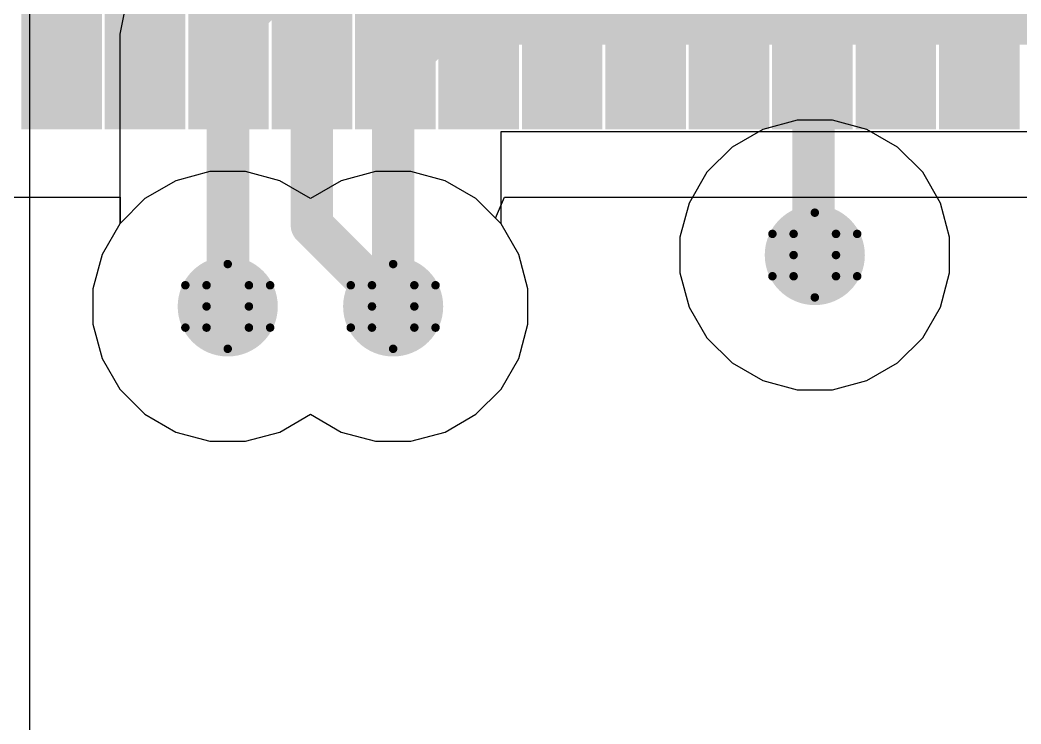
# Model space of a CAD drawing. Header units: inches. Extents: x -3 to 5437, y -3 to 5435.
# Drawn here: x 98.22 to 104.22, y 74.71 to 78.93 of the extents above; entities that cross this region are included whole.
import ezdxf

# ---------------------------------------------------------------- set-up
doc = ezdxf.new("R2010")
doc.units = ezdxf.units.IN
for name, color, linetype in [('Bottom Layer', 5, 'Continuous'), ('Drill Drawing', 1, 'Continuous'), ('GND', 16, 'Continuous'), ('PWR', 76, 'Continuous'), ('Top Layer', 1, 'Continuous'), ('Top Paste', 8, 'Continuous'), ('Top Solder', 216, 'Continuous'), ('Via Holes', 16, 'Continuous')]:
    doc.layers.add(name, color=color, linetype=linetype)

# ---------------------------------------------------------------- blocks, each defined once
blk = doc.blocks.new('LQFP_144_20_20__162')
at = {"layer": 'Top Layer'}
for points in [[(-6.389999919999999, 9.89999925), (-6.389999919999999, 11.45999867), (-6.110000479999999, 11.45999867), (-6.110000479999999, 9.89999925)], [(-5.890000919999999, 9.89999925), (-5.890000919999999, 11.45999867), (-5.61000148, 11.45999867), (-5.61000148, 9.89999925)], [(-5.38999938, 9.89999925), (-5.38999938, 11.45999867), (-5.10999994, 11.45999867), (-5.10999994, 9.89999925)], [(-4.890000379999999, 9.89999925), (-4.890000379999999, 11.45999867), (-4.61000094, 11.45999867), (-4.61000094, 9.89999925)], [(-4.38999884, 9.89999925), (-4.38999884, 11.45999867), (-4.1099994, 11.45999867), (-4.1099994, 9.89999925)], [(-3.88999984, 9.89999925), (-3.88999984, 11.45999867), (-3.6100004, 11.45999867), (-3.6100004, 9.89999925)], [(-3.390000839999999, 9.89999925), (-3.390000839999999, 11.45999867), (-3.1100014, 11.45999867), (-3.1100014, 9.89999925)], [(-2.8899993, 9.89999925), (-2.8899993, 11.45999867), (-2.60999986, 11.45999867), (-2.60999986, 9.89999925)], [(-2.3900003, 9.89999925), (-2.3900003, 11.45999867), (-2.11000086, 11.45999867), (-2.11000086, 9.89999925)], [(-1.88999876, 9.89999925), (-1.88999876, 11.45999867), (-1.60999932, 11.45999867), (-1.60999932, 9.89999925)], [(-1.38999976, 9.89999925), (-1.38999976, 11.45999867), (-1.11000032, 11.45999867), (-1.11000032, 9.89999925)], [(-0.89000076, 9.89999925), (-0.89000076, 11.45999867), (-0.6100013199999998, 11.45999867), (-0.6100013200000001, 9.89999925)]]:
    blk.add_hatch(color=1, dxfattribs=at).paths.add_polyline_path(points)
at = {"layer": 'Top Paste'}
for points in [[(-6.389999919999999, 9.89999925), (-6.389999919999999, 11.45999867), (-6.110000479999999, 11.45999867), (-6.110000479999999, 9.89999925)], [(-5.890000919999999, 9.89999925), (-5.890000919999999, 11.45999867), (-5.61000148, 11.45999867), (-5.61000148, 9.89999925)], [(-5.38999938, 9.89999925), (-5.38999938, 11.45999867), (-5.10999994, 11.45999867), (-5.10999994, 9.89999925)], [(-4.890000379999999, 9.89999925), (-4.890000379999999, 11.45999867), (-4.61000094, 11.45999867), (-4.61000094, 9.89999925)], [(-4.38999884, 9.89999925), (-4.38999884, 11.45999867), (-4.1099994, 11.45999867), (-4.1099994, 9.89999925)], [(-3.88999984, 9.89999925), (-3.88999984, 11.45999867), (-3.6100004, 11.45999867), (-3.6100004, 9.89999925)], [(-3.390000839999999, 9.89999925), (-3.390000839999999, 11.45999867), (-3.1100014, 11.45999867), (-3.1100014, 9.89999925)], [(-2.8899993, 9.89999925), (-2.8899993, 11.45999867), (-2.60999986, 11.45999867), (-2.60999986, 9.89999925)], [(-2.3900003, 9.89999925), (-2.3900003, 11.45999867), (-2.11000086, 11.45999867), (-2.11000086, 9.89999925)], [(-1.88999876, 9.89999925), (-1.88999876, 11.45999867), (-1.60999932, 11.45999867), (-1.60999932, 9.89999925)], [(-1.38999976, 9.89999925), (-1.38999976, 11.45999867), (-1.11000032, 11.45999867), (-1.11000032, 9.89999925)], [(-0.89000076, 9.89999925), (-0.89000076, 11.45999867), (-0.6100013199999998, 11.45999867), (-0.6100013200000001, 9.89999925)]]:
    blk.add_hatch(color=8, dxfattribs=at).paths.add_polyline_path(points)
at = {"layer": 'Top Solder'}
for points in [[(-6.49159992, 9.79839925), (-6.49159992, 11.56159867), (-6.00840048, 11.56159867), (-6.00840048, 9.79839925)], [(-5.99160092, 9.79839925), (-5.99160092, 11.56159867), (-5.50840148, 11.56159867), (-5.50840148, 9.79839925)], [(-5.491599379999999, 9.79839925), (-5.491599379999999, 11.56159867), (-5.008399939999999, 11.56159867), (-5.008399939999999, 9.79839925)], [(-4.99160038, 9.79839925), (-4.99160038, 11.56159867), (-4.50840094, 11.56159867), (-4.50840094, 9.79839925)], [(-4.49159884, 9.79839925), (-4.49159884, 11.56159867), (-4.0083994, 11.56159867), (-4.0083994, 9.79839925)], [(-3.99159984, 9.79839925), (-3.99159984, 11.56159867), (-3.5084004, 11.56159867), (-3.5084004, 9.79839925)], [(-3.49160084, 9.79839925), (-3.49160084, 11.56159867), (-3.0084014, 11.56159867), (-3.0084014, 9.79839925)], [(-2.9915993, 9.79839925), (-2.9915993, 11.56159867), (-2.508399859999999, 11.56159867), (-2.508399859999999, 9.79839925)], [(-2.4916003, 9.79839925), (-2.4916003, 11.56159867), (-2.00840086, 11.56159867), (-2.00840086, 9.79839925)], [(-1.99159876, 9.79839925), (-1.99159876, 11.56159867), (-1.50839932, 11.56159867), (-1.50839932, 9.79839925)], [(-1.49159976, 9.79839925), (-1.49159976, 11.56159867), (-1.00840032, 11.56159867), (-1.00840032, 9.79839925)], [(-0.99160076, 9.79839925), (-0.99160076, 11.56159867), (-0.5084013199999999, 11.56159867), (-0.5084013199999999, 9.79839925)]]:
    blk.add_hatch(color=216, dxfattribs=at).paths.add_polyline_path(points)

msp = doc.modelspace()

# ---------------------------------------------------------------- hatches: boundary and pattern name
at = {"layer": 'Bottom Layer'}
h = msp.add_hatch(color=5, dxfattribs=at)
edge = h.paths.add_edge_path()
edge.add_arc((102.98508486, 77.52400548), 0.2999994, 0, 360)
h = msp.add_hatch(color=5, dxfattribs=at)
edge = h.paths.add_edge_path()
edge.add_arc((99.4664, 77.216), 0.2999994, 0, 360)
h = msp.add_hatch(color=5, dxfattribs=at)
edge = h.paths.add_edge_path()
edge.add_arc((100.4578382, 77.216), 0.2999994, 0, 360)
at = {"layer": 'GND'}
h = msp.add_hatch(color=16, dxfattribs=at)
edge = h.paths.add_edge_path()
edge.add_arc((102.98508486, 77.52400548), 0.2999994, 0, 360)
h = msp.add_hatch(color=16, dxfattribs=at)
edge = h.paths.add_edge_path()
edge.add_arc((99.4664, 77.216), 0.2999994, 0, 360)
h = msp.add_hatch(color=16, dxfattribs=at)
edge = h.paths.add_edge_path()
edge.add_arc((100.4578382, 77.216), 0.2999994, 0, 360)
at = {"layer": 'PWR'}
h = msp.add_hatch(color=76, dxfattribs=at)
edge = h.paths.add_edge_path()
edge.add_arc((102.98508486, 77.52400548), 0.2999994, 0, 360)
h = msp.add_hatch(color=76, dxfattribs=at)
edge = h.paths.add_edge_path()
edge.add_arc((99.4664, 77.216), 0.2999994, 0, 360)
h = msp.add_hatch(color=76, dxfattribs=at)
edge = h.paths.add_edge_path()
edge.add_arc((100.4578382, 77.216), 0.2999994, 0, 360)
at = {"layer": 'Top Layer'}
h = msp.add_hatch(color=1, dxfattribs=at)
edge = h.paths.add_edge_path()
edge.add_arc((102.98508486, 77.52400548), 0.2999994, 0, 360)
h = msp.add_hatch(color=1, dxfattribs=at)
edge = h.paths.add_edge_path()
edge.add_arc((99.4664, 77.216), 0.2999994, 0, 360)
h = msp.add_hatch(color=1, dxfattribs=at)
edge = h.paths.add_edge_path()
edge.add_arc((100.4578382, 77.216), 0.2999994, 0, 360)
at = {"layer": 'Via Holes'}
h = msp.add_hatch(color=7, dxfattribs=at)
edge = h.paths.add_edge_path()
edge.add_arc((102.98508486, 77.52400548), 0.1499997, 0, 360)
h = msp.add_hatch(color=7, dxfattribs=at)
edge = h.paths.add_edge_path()
edge.add_arc((99.4664, 77.216), 0.1499997, 0, 360)
h = msp.add_hatch(color=7, dxfattribs=at)
edge = h.paths.add_edge_path()
edge.add_arc((100.4578382, 77.216), 0.1499997, 0, 360)

# ---------------------------------------------------------------- linework, layer by layer
at = {"layer": 'Bottom Layer'}
for p, q in [((98.2811725, 74.58681806), (98.2811725, 82.20154248)), ((98.8682427, 79.09609022), (98.81895908, 78.84832592)), ((98.81895908, 78.84832592), (98.81895908, 77.71059641999999)), ((101.10527912, 77.71059641999999), (101.10527912, 78.26576168)), ((101.10527912, 78.26576168), (108.0905001, 78.26576168)), ((98.81895908, 77.71059641999999), (98.71346525999999, 77.52787644)), ((101.21077294, 77.52787644), (101.10527912, 77.71059641999999)), ((98.71346525999999, 77.52787644), (98.6584006, 77.3223752)), ((101.2658376, 77.3223752), (101.21077294, 77.52787644)), ((98.6584006, 77.3223752), (98.6584006, 77.10962479999999)), ((101.2658376, 77.10962479999999), (101.2658376, 77.3223752)), ((98.6584006, 77.10962479999999), (98.71346525999999, 76.90412355999999)), ((101.21077294, 76.90412355999999), (101.2658376, 77.10962479999999)), ((98.71346525999999, 76.90412355999999), (98.81984046, 76.71987704)), ((101.10439774, 76.71987704), (101.21077294, 76.90412355999999)), ((98.81984046, 76.71987704), (98.97027703999998, 76.56944046)), ((100.95396116, 76.56944046), (101.10439774, 76.71987704)), ((98.97027703999998, 76.56944046), (99.15452355999999, 76.46306526)), ((99.77827644, 76.46306526), (99.9621191, 76.56920678)), ((99.9621191, 76.56920678), (100.14596176, 76.46306526)), ((100.76971464, 76.46306526), (100.95396116, 76.56944046)), ((99.15452355999999, 76.46306526), (99.36002479999999, 76.4080006)), ((99.5727752, 76.4080006), (99.77827644, 76.46306526)), ((100.14596176, 76.46306526), (100.351463, 76.4080006)), ((100.5642134, 76.4080006), (100.76971464, 76.46306526)), ((99.36002479999999, 76.4080006), (99.5727752, 76.4080006)), ((100.351463, 76.4080006), (100.5642134, 76.4080006))]:
    msp.add_line(p, q, dxfattribs=at)
for points in [[(99.4664, 78.84832592, 0.254, 0.254, 0), (99.96307667999999, 79.3450026, 0.254, 0.254, 0)], [(100.4578382, 78.60922556, 0.254, 0.254, 0), (100.76181524, 78.9132026, 0.254, 0.254, 0)], [(100.76181524, 78.9132026, 0.254, 0.254, 0), (128.30373882, 78.9132026, 0.254, 0.254, 0)], [(99.4664, 77.216, 0.254, 0.254, 0), (99.4664, 78.84832592, 0.254, 0.254, 0)], [(100.4578382, 77.216, 0.254, 0.254, 0), (100.4578382, 78.60922556, 0.254, 0.254, 0)]]:
    msp.add_lwpolyline(points, format="xyseb", dxfattribs=at)
for points in [[(100.69831524, 78.9132026, 0.127, 0.127, 1), (100.82531524, 78.9132026, 0.127, 0.127, 1)], [(100.69831524, 78.9132026, 0.127, 0.127, 1), (100.82531524, 78.9132026, 0.127, 0.127, 1)], [(99.40289999999999, 78.84832592, 0.127, 0.127, 1), (99.5299, 78.84832592, 0.127, 0.127, 1)], [(99.40289999999999, 78.84832592, 0.127, 0.127, 1), (99.5299, 78.84832592, 0.127, 0.127, 1)], [(100.3943382, 78.60922556, 0.127, 0.127, 1), (100.5213382, 78.60922556, 0.127, 0.127, 1)], [(100.3943382, 78.60922556, 0.127, 0.127, 1), (100.5213382, 78.60922556, 0.127, 0.127, 1)], [(99.40289999999999, 77.216, 0.127, 0.127, 1), (99.5299, 77.216, 0.127, 0.127, 1)], [(100.3943382, 77.216, 0.127, 0.127, 1), (100.5213382, 77.216, 0.127, 0.127, 1)]]:
    msp.add_lwpolyline(points, format="xyseb", close=True, dxfattribs=at)
at = {"layer": 'Drill Drawing'}
for points in [[(102.85808486, 77.65100548, 0.0508, 0.0508, 0), (102.98508486, 77.77800547999999, 0.0508, 0.0508, 0)], [(102.98508486, 77.77800547999999, 0.0508, 0.0508, 0), (103.11208486, 77.65100548, 0.0508, 0.0508, 0)], [(102.73108486, 77.65100548, 0.0508, 0.0508, 0), (102.85808486, 77.52400548, 0.0508, 0.0508, 0)], [(102.73108486, 77.65100548, 0.0508, 0.0508, 0), (102.85808486, 77.65100548, 0.0508, 0.0508, 0)], [(103.11208486, 77.65100548, 0.0508, 0.0508, 0), (103.23908486, 77.65100548, 0.0508, 0.0508, 0)], [(103.11208486, 77.52400548, 0.0508, 0.0508, 0), (103.23908486, 77.65100548, 0.0508, 0.0508, 0)], [(102.73108486, 77.39700548, 0.0508, 0.0508, 0), (102.85808486, 77.52400548, 0.0508, 0.0508, 0)], [(103.11208486, 77.52400548, 0.0508, 0.0508, 0), (103.23908486, 77.39700548, 0.0508, 0.0508, 0)], [(99.3394, 77.34299999999999, 0.0508, 0.0508, 0), (99.4664, 77.46999999999998, 0.0508, 0.0508, 0)], [(99.4664, 77.46999999999998, 0.0508, 0.0508, 0), (99.59339999999999, 77.34299999999999, 0.0508, 0.0508, 0)], [(100.3308382, 77.34299999999999, 0.0508, 0.0508, 0), (100.4578382, 77.46999999999998, 0.0508, 0.0508, 0)], [(100.4578382, 77.46999999999998, 0.0508, 0.0508, 0), (100.5848382, 77.34299999999999, 0.0508, 0.0508, 0)], [(102.73108486, 77.39700548, 0.0508, 0.0508, 0), (102.85808486, 77.39700548, 0.0508, 0.0508, 0)], [(102.85808486, 77.39700548, 0.0508, 0.0508, 0), (102.98508486, 77.27000548, 0.0508, 0.0508, 0)], [(102.98508486, 77.27000548, 0.0508, 0.0508, 0), (103.11208486, 77.39700548, 0.0508, 0.0508, 0)], [(103.11208486, 77.39700548, 0.0508, 0.0508, 0), (103.23908486, 77.39700548, 0.0508, 0.0508, 0)], [(99.2124, 77.34299999999999, 0.0508, 0.0508, 0), (99.3394, 77.216, 0.0508, 0.0508, 0)], [(99.2124, 77.34299999999999, 0.0508, 0.0508, 0), (99.3394, 77.34299999999999, 0.0508, 0.0508, 0)], [(99.59339999999999, 77.34299999999999, 0.0508, 0.0508, 0), (99.7204, 77.34299999999999, 0.0508, 0.0508, 0)], [(99.59339999999999, 77.216, 0.0508, 0.0508, 0), (99.7204, 77.34299999999999, 0.0508, 0.0508, 0)], [(100.2038382, 77.34299999999999, 0.0508, 0.0508, 0), (100.3308382, 77.216, 0.0508, 0.0508, 0)], [(100.2038382, 77.34299999999999, 0.0508, 0.0508, 0), (100.3308382, 77.34299999999999, 0.0508, 0.0508, 0)], [(100.5848382, 77.34299999999999, 0.0508, 0.0508, 0), (100.7118382, 77.34299999999999, 0.0508, 0.0508, 0)], [(100.5848382, 77.216, 0.0508, 0.0508, 0), (100.7118382, 77.34299999999999, 0.0508, 0.0508, 0)], [(99.2124, 77.089, 0.0508, 0.0508, 0), (99.3394, 77.216, 0.0508, 0.0508, 0)], [(99.59339999999999, 77.216, 0.0508, 0.0508, 0), (99.7204, 77.089, 0.0508, 0.0508, 0)], [(100.2038382, 77.089, 0.0508, 0.0508, 0), (100.3308382, 77.216, 0.0508, 0.0508, 0)], [(100.5848382, 77.216, 0.0508, 0.0508, 0), (100.7118382, 77.089, 0.0508, 0.0508, 0)], [(99.2124, 77.089, 0.0508, 0.0508, 0), (99.3394, 77.089, 0.0508, 0.0508, 0)], [(99.3394, 77.089, 0.0508, 0.0508, 0), (99.4664, 76.96199999999999, 0.0508, 0.0508, 0)], [(99.4664, 76.96199999999999, 0.0508, 0.0508, 0), (99.59339999999999, 77.089, 0.0508, 0.0508, 0)], [(99.59339999999999, 77.089, 0.0508, 0.0508, 0), (99.7204, 77.089, 0.0508, 0.0508, 0)], [(100.2038382, 77.089, 0.0508, 0.0508, 0), (100.3308382, 77.089, 0.0508, 0.0508, 0)], [(100.3308382, 77.089, 0.0508, 0.0508, 0), (100.4578382, 76.96199999999999, 0.0508, 0.0508, 0)], [(100.4578382, 76.96199999999999, 0.0508, 0.0508, 0), (100.5848382, 77.089, 0.0508, 0.0508, 0)], [(100.5848382, 77.089, 0.0508, 0.0508, 0), (100.7118382, 77.089, 0.0508, 0.0508, 0)]]:
    msp.add_lwpolyline(points, format="xyseb", dxfattribs=at)
for points in [[(102.97238486, 77.77800547999999, 0.0254, 0.0254, 1), (102.99778486, 77.77800547999999, 0.0254, 0.0254, 1)], [(102.97238486, 77.77800547999999, 0.0254, 0.0254, 1), (102.99778486, 77.77800547999999, 0.0254, 0.0254, 1)], [(102.71838486, 77.65100548, 0.0254, 0.0254, 1), (102.74378486, 77.65100548, 0.0254, 0.0254, 1)], [(102.71838486, 77.65100548, 0.0254, 0.0254, 1), (102.74378486, 77.65100548, 0.0254, 0.0254, 1)], [(102.84538486, 77.65100548, 0.0254, 0.0254, 1), (102.87078486, 77.65100548, 0.0254, 0.0254, 1)], [(102.84538486, 77.65100548, 0.0254, 0.0254, 1), (102.87078486, 77.65100548, 0.0254, 0.0254, 1)], [(103.09938486, 77.65100548, 0.0254, 0.0254, 1), (103.12478486, 77.65100548, 0.0254, 0.0254, 1)], [(103.09938486, 77.65100548, 0.0254, 0.0254, 1), (103.12478486, 77.65100548, 0.0254, 0.0254, 1)], [(103.22638486, 77.65100548, 0.0254, 0.0254, 1), (103.25178486, 77.65100548, 0.0254, 0.0254, 1)], [(103.22638486, 77.65100548, 0.0254, 0.0254, 1), (103.25178486, 77.65100548, 0.0254, 0.0254, 1)], [(102.84538486, 77.52400548, 0.0254, 0.0254, 1), (102.87078486, 77.52400548, 0.0254, 0.0254, 1)], [(102.84538486, 77.52400548, 0.0254, 0.0254, 1), (102.87078486, 77.52400548, 0.0254, 0.0254, 1)], [(103.09938486, 77.52400548, 0.0254, 0.0254, 1), (103.12478486, 77.52400548, 0.0254, 0.0254, 1)], [(103.09938486, 77.52400548, 0.0254, 0.0254, 1), (103.12478486, 77.52400548, 0.0254, 0.0254, 1)], [(99.4537, 77.46999999999998, 0.0254, 0.0254, 1), (99.4791, 77.46999999999998, 0.0254, 0.0254, 1)], [(99.4537, 77.46999999999998, 0.0254, 0.0254, 1), (99.4791, 77.46999999999998, 0.0254, 0.0254, 1)], [(100.4451382, 77.46999999999998, 0.0254, 0.0254, 1), (100.4705382, 77.46999999999998, 0.0254, 0.0254, 1)], [(100.4451382, 77.46999999999998, 0.0254, 0.0254, 1), (100.4705382, 77.46999999999998, 0.0254, 0.0254, 1)], [(102.71838486, 77.39700548, 0.0254, 0.0254, 1), (102.74378486, 77.39700548, 0.0254, 0.0254, 1)], [(102.71838486, 77.39700548, 0.0254, 0.0254, 1), (102.74378486, 77.39700548, 0.0254, 0.0254, 1)], [(102.84538486, 77.39700548, 0.0254, 0.0254, 1), (102.87078486, 77.39700548, 0.0254, 0.0254, 1)], [(102.84538486, 77.39700548, 0.0254, 0.0254, 1), (102.87078486, 77.39700548, 0.0254, 0.0254, 1)], [(103.09938486, 77.39700548, 0.0254, 0.0254, 1), (103.12478486, 77.39700548, 0.0254, 0.0254, 1)], [(103.09938486, 77.39700548, 0.0254, 0.0254, 1), (103.12478486, 77.39700548, 0.0254, 0.0254, 1)], [(103.22638486, 77.39700548, 0.0254, 0.0254, 1), (103.25178486, 77.39700548, 0.0254, 0.0254, 1)], [(103.22638486, 77.39700548, 0.0254, 0.0254, 1), (103.25178486, 77.39700548, 0.0254, 0.0254, 1)], [(99.19969999999999, 77.34299999999999, 0.0254, 0.0254, 1), (99.2251, 77.34299999999999, 0.0254, 0.0254, 1)], [(99.19969999999999, 77.34299999999999, 0.0254, 0.0254, 1), (99.2251, 77.34299999999999, 0.0254, 0.0254, 1)], [(99.32669999999999, 77.34299999999999, 0.0254, 0.0254, 1), (99.3521, 77.34299999999999, 0.0254, 0.0254, 1)], [(99.32669999999999, 77.34299999999999, 0.0254, 0.0254, 1), (99.3521, 77.34299999999999, 0.0254, 0.0254, 1)], [(99.5807, 77.34299999999999, 0.0254, 0.0254, 1), (99.6061, 77.34299999999999, 0.0254, 0.0254, 1)], [(99.5807, 77.34299999999999, 0.0254, 0.0254, 1), (99.6061, 77.34299999999999, 0.0254, 0.0254, 1)], [(99.70769999999999, 77.34299999999999, 0.0254, 0.0254, 1), (99.7331, 77.34299999999999, 0.0254, 0.0254, 1)], [(99.70769999999999, 77.34299999999999, 0.0254, 0.0254, 1), (99.7331, 77.34299999999999, 0.0254, 0.0254, 1)], [(100.1911382, 77.34299999999999, 0.0254, 0.0254, 1), (100.2165382, 77.34299999999999, 0.0254, 0.0254, 1)], [(100.1911382, 77.34299999999999, 0.0254, 0.0254, 1), (100.2165382, 77.34299999999999, 0.0254, 0.0254, 1)], [(100.3181382, 77.34299999999999, 0.0254, 0.0254, 1), (100.3435382, 77.34299999999999, 0.0254, 0.0254, 1)], [(100.3181382, 77.34299999999999, 0.0254, 0.0254, 1), (100.3435382, 77.34299999999999, 0.0254, 0.0254, 1)], [(100.5721382, 77.34299999999999, 0.0254, 0.0254, 1), (100.5975382, 77.34299999999999, 0.0254, 0.0254, 1)], [(100.5721382, 77.34299999999999, 0.0254, 0.0254, 1), (100.5975382, 77.34299999999999, 0.0254, 0.0254, 1)], [(100.6991382, 77.34299999999999, 0.0254, 0.0254, 1), (100.7245382, 77.34299999999999, 0.0254, 0.0254, 1)], [(100.6991382, 77.34299999999999, 0.0254, 0.0254, 1), (100.7245382, 77.34299999999999, 0.0254, 0.0254, 1)], [(102.97238486, 77.27000548, 0.0254, 0.0254, 1), (102.99778486, 77.27000548, 0.0254, 0.0254, 1)], [(102.97238486, 77.27000548, 0.0254, 0.0254, 1), (102.99778486, 77.27000548, 0.0254, 0.0254, 1)], [(99.32669999999999, 77.216, 0.0254, 0.0254, 1), (99.3521, 77.216, 0.0254, 0.0254, 1)], [(99.32669999999999, 77.216, 0.0254, 0.0254, 1), (99.3521, 77.216, 0.0254, 0.0254, 1)], [(99.5807, 77.216, 0.0254, 0.0254, 1), (99.6061, 77.216, 0.0254, 0.0254, 1)], [(99.5807, 77.216, 0.0254, 0.0254, 1), (99.6061, 77.216, 0.0254, 0.0254, 1)], [(100.3181382, 77.216, 0.0254, 0.0254, 1), (100.3435382, 77.216, 0.0254, 0.0254, 1)], [(100.3181382, 77.216, 0.0254, 0.0254, 1), (100.3435382, 77.216, 0.0254, 0.0254, 1)], [(100.5721382, 77.216, 0.0254, 0.0254, 1), (100.5975382, 77.216, 0.0254, 0.0254, 1)], [(100.5721382, 77.216, 0.0254, 0.0254, 1), (100.5975382, 77.216, 0.0254, 0.0254, 1)], [(99.19969999999999, 77.089, 0.0254, 0.0254, 1), (99.2251, 77.089, 0.0254, 0.0254, 1)], [(99.19969999999999, 77.089, 0.0254, 0.0254, 1), (99.2251, 77.089, 0.0254, 0.0254, 1)], [(99.32669999999999, 77.089, 0.0254, 0.0254, 1), (99.3521, 77.089, 0.0254, 0.0254, 1)], [(99.32669999999999, 77.089, 0.0254, 0.0254, 1), (99.3521, 77.089, 0.0254, 0.0254, 1)], [(99.5807, 77.089, 0.0254, 0.0254, 1), (99.6061, 77.089, 0.0254, 0.0254, 1)], [(99.5807, 77.089, 0.0254, 0.0254, 1), (99.6061, 77.089, 0.0254, 0.0254, 1)], [(99.70769999999999, 77.089, 0.0254, 0.0254, 1), (99.7331, 77.089, 0.0254, 0.0254, 1)], [(99.70769999999999, 77.089, 0.0254, 0.0254, 1), (99.7331, 77.089, 0.0254, 0.0254, 1)], [(100.1911382, 77.089, 0.0254, 0.0254, 1), (100.2165382, 77.089, 0.0254, 0.0254, 1)], [(100.1911382, 77.089, 0.0254, 0.0254, 1), (100.2165382, 77.089, 0.0254, 0.0254, 1)], [(100.3181382, 77.089, 0.0254, 0.0254, 1), (100.3435382, 77.089, 0.0254, 0.0254, 1)], [(100.3181382, 77.089, 0.0254, 0.0254, 1), (100.3435382, 77.089, 0.0254, 0.0254, 1)], [(100.5721382, 77.089, 0.0254, 0.0254, 1), (100.5975382, 77.089, 0.0254, 0.0254, 1)], [(100.5721382, 77.089, 0.0254, 0.0254, 1), (100.5975382, 77.089, 0.0254, 0.0254, 1)], [(100.6991382, 77.089, 0.0254, 0.0254, 1), (100.7245382, 77.089, 0.0254, 0.0254, 1)], [(100.6991382, 77.089, 0.0254, 0.0254, 1), (100.7245382, 77.089, 0.0254, 0.0254, 1)], [(99.4537, 76.96199999999999, 0.0254, 0.0254, 1), (99.4791, 76.96199999999999, 0.0254, 0.0254, 1)], [(99.4537, 76.96199999999999, 0.0254, 0.0254, 1), (99.4791, 76.96199999999999, 0.0254, 0.0254, 1)], [(100.4451382, 76.96199999999999, 0.0254, 0.0254, 1), (100.4705382, 76.96199999999999, 0.0254, 0.0254, 1)], [(100.4451382, 76.96199999999999, 0.0254, 0.0254, 1), (100.4705382, 76.96199999999999, 0.0254, 0.0254, 1)]]:
    msp.add_lwpolyline(points, format="xyseb", close=True, dxfattribs=at)
at = {"layer": 'GND'}
for p, q in [((99.36002479999999, 78.0239994), (99.15452355999999, 77.96893474)), ((99.5727752, 78.0239994), (99.36002479999999, 78.0239994)), ((99.77827644, 77.96893474), (99.5727752, 78.0239994)), ((100.351463, 78.0239994), (100.14596176, 77.96893474)), ((100.5642134, 78.0239994), (100.351463, 78.0239994)), ((100.76971464, 77.96893474), (100.5642134, 78.0239994)), ((99.15452355999999, 77.96893474), (98.97027703999998, 77.86255953999999)), ((99.9621191, 77.86279322), (99.77827644, 77.96893474)), ((100.14596176, 77.96893474), (99.9621191, 77.86279322)), ((100.95396116, 77.86255953999999), (100.76971464, 77.96893474)), ((98.97027703999998, 77.86255953999999), (98.81984046, 77.71212296)), ((101.10439774, 77.71212296), (100.95396116, 77.86255953999999)), ((98.81984046, 77.71212296), (98.71346525999999, 77.52787644)), ((101.21077294, 77.52787644), (101.10439774, 77.71212296)), ((98.71346525999999, 77.52787644), (98.6584006, 77.3223752)), ((101.2658376, 77.3223752), (101.21077294, 77.52787644)), ((98.6584006, 77.3223752), (98.6584006, 77.10962479999999)), ((101.2658376, 77.10962479999999), (101.2658376, 77.3223752)), ((98.6584006, 77.10962479999999), (98.71346525999999, 76.90412355999999)), ((101.21077294, 76.90412355999999), (101.2658376, 77.10962479999999)), ((98.71346525999999, 76.90412355999999), (98.81984046, 76.71987704)), ((101.10439774, 76.71987704), (101.21077294, 76.90412355999999)), ((98.81984046, 76.71987704), (98.97027703999998, 76.56944046)), ((100.95396116, 76.56944046), (101.10439774, 76.71987704)), ((98.97027703999998, 76.56944046), (99.15452355999999, 76.46306526)), ((99.77827644, 76.46306526), (99.9621191, 76.56920678)), ((99.9621191, 76.56920678), (100.14596176, 76.46306526)), ((100.76971464, 76.46306526), (100.95396116, 76.56944046)), ((99.15452355999999, 76.46306526), (99.36002479999999, 76.4080006)), ((99.5727752, 76.4080006), (99.77827644, 76.46306526)), ((100.14596176, 76.46306526), (100.351463, 76.4080006)), ((100.5642134, 76.4080006), (100.76971464, 76.46306526)), ((99.36002479999999, 76.4080006), (99.5727752, 76.4080006)), ((100.351463, 76.4080006), (100.5642134, 76.4080006))]:
    msp.add_line(p, q, dxfattribs=at)
at = {"layer": 'PWR'}
for p, q in [((102.87870966, 78.33200487999999), (102.67320842, 78.27694022)), ((103.09146006, 78.33200487999999), (102.87870966, 78.33200487999999)), ((103.2969613, 78.27694022), (103.09146006, 78.33200487999999)), ((102.67320842, 78.27694022), (102.4889619, 78.17056502)), ((103.48120782, 78.17056502), (103.2969613, 78.27694022)), ((102.4889619, 78.17056502), (102.33852532, 78.02012844)), ((103.6316444, 78.02012844), (103.48120782, 78.17056502)), ((99.36002479999999, 78.0239994), (99.15452355999999, 77.96893474)), ((99.5727752, 78.0239994), (99.36002479999999, 78.0239994)), ((99.77827644, 77.96893474), (99.5727752, 78.0239994)), ((100.351463, 78.0239994), (100.14596176, 77.96893474)), ((100.5642134, 78.0239994), (100.351463, 78.0239994)), ((100.76971464, 77.96893474), (100.5642134, 78.0239994)), ((102.33852532, 78.02012844), (102.23215012, 77.83588192)), ((103.7380196, 77.83588192), (103.6316444, 78.02012844)), ((99.15452355999999, 77.96893474), (98.97027703999998, 77.86255953999999)), ((99.9621191, 77.86279322), (99.77827644, 77.96893474)), ((100.14596176, 77.96893474), (99.9621191, 77.86279322)), ((100.95396116, 77.86255953999999), (100.76971464, 77.96893474)), ((98.97027703999998, 77.86255953999999), (98.81984046, 77.71212296)), ((101.10439774, 77.71212296), (100.95396116, 77.86255953999999)), ((102.23215012, 77.83588192), (102.17708546, 77.63038068)), ((103.79308426, 77.63038068), (103.7380196, 77.83588192)), ((98.81984046, 77.71212296), (98.71346525999999, 77.52787644)), ((101.21077294, 77.52787644), (101.10439774, 77.71212296)), ((102.17708546, 77.63038068), (102.17708546, 77.41763028)), ((103.79308426, 77.41763028), (103.79308426, 77.63038068)), ((98.71346525999999, 77.52787644), (98.6584006, 77.3223752)), ((101.2658376, 77.3223752), (101.21077294, 77.52787644)), ((102.17708546, 77.41763028), (102.23215012, 77.21212904)), ((103.7380196, 77.21212904), (103.79308426, 77.41763028)), ((98.6584006, 77.3223752), (98.6584006, 77.10962479999999)), ((101.2658376, 77.10962479999999), (101.2658376, 77.3223752)), ((102.23215012, 77.21212904), (102.33852532, 77.02788251999999)), ((103.6316444, 77.02788251999999), (103.7380196, 77.21212904)), ((98.6584006, 77.10962479999999), (98.71346525999999, 76.90412355999999)), ((101.21077294, 76.90412355999999), (101.2658376, 77.10962479999999)), ((102.33852532, 77.02788251999999), (102.4889619, 76.87744594)), ((103.48120782, 76.87744594), (103.6316444, 77.02788251999999)), ((98.71346525999999, 76.90412355999999), (98.81984046, 76.71987704)), ((101.10439774, 76.71987704), (101.21077294, 76.90412355999999)), ((102.4889619, 76.87744594), (102.67320842, 76.77107074)), ((103.2969613, 76.77107074), (103.48120782, 76.87744594)), ((102.67320842, 76.77107074), (102.87870966, 76.71600608)), ((103.09146006, 76.71600608), (103.2969613, 76.77107074)), ((98.81984046, 76.71987704), (98.97027703999998, 76.56944046)), ((100.95396116, 76.56944046), (101.10439774, 76.71987704)), ((102.87870966, 76.71600608), (103.09146006, 76.71600608)), ((98.97027703999998, 76.56944046), (99.15452355999999, 76.46306526)), ((99.77827644, 76.46306526), (99.9621191, 76.56920678)), ((99.9621191, 76.56920678), (100.14596176, 76.46306526)), ((100.76971464, 76.46306526), (100.95396116, 76.56944046)), ((99.15452355999999, 76.46306526), (99.36002479999999, 76.4080006)), ((99.5727752, 76.4080006), (99.77827644, 76.46306526)), ((100.14596176, 76.46306526), (100.351463, 76.4080006)), ((100.5642134, 76.4080006), (100.76971464, 76.46306526)), ((99.36002479999999, 76.4080006), (99.5727752, 76.4080006)), ((100.351463, 76.4080006), (100.5642134, 76.4080006))]:
    msp.add_line(p, q, dxfattribs=at)
at = {"layer": 'Top Layer'}
for p, q in [((95.89121791999999, 77.87127428), (98.82117903999999, 77.87127428)), ((98.82117903999999, 77.87127428), (98.82117903999999, 77.71346154)), ((101.07224642, 77.74427427999998), (101.12485236, 77.87127428)), ((101.12485236, 77.87127428), (104.86224392, 77.87127428)), ((98.81984046, 77.71212296), (98.71346525999999, 77.52787644)), ((98.82117903999999, 77.71346154), (98.81984046, 77.71212296)), ((101.10439774, 77.71212296), (101.07224642, 77.74427427999998)), ((101.21077294, 77.52787644), (101.10439774, 77.71212296)), ((98.71346525999999, 77.52787644), (98.6584006, 77.3223752)), ((101.2658376, 77.3223752), (101.21077294, 77.52787644)), ((98.6584006, 77.3223752), (98.6584006, 77.10962479999999)), ((101.2658376, 77.10962479999999), (101.2658376, 77.3223752)), ((98.6584006, 77.10962479999999), (98.71346525999999, 76.90412355999999)), ((101.21077294, 76.90412355999999), (101.2658376, 77.10962479999999)), ((98.71346525999999, 76.90412355999999), (98.81984046, 76.71987704)), ((101.10439774, 76.71987704), (101.21077294, 76.90412355999999)), ((98.81984046, 76.71987704), (98.97027703999998, 76.56944046)), ((100.95396116, 76.56944046), (101.10439774, 76.71987704)), ((98.97027703999998, 76.56944046), (99.15452355999999, 76.46306526)), ((99.77827644, 76.46306526), (99.9621191, 76.56920678)), ((99.9621191, 76.56920678), (100.14596176, 76.46306526)), ((100.76971464, 76.46306526), (100.95396116, 76.56944046)), ((99.15452355999999, 76.46306526), (99.36002479999999, 76.4080006)), ((99.5727752, 76.4080006), (99.77827644, 76.46306526)), ((100.14596176, 76.46306526), (100.351463, 76.4080006)), ((100.5642134, 76.4080006), (100.76971464, 76.46306526)), ((99.36002479999999, 76.4080006), (99.5727752, 76.4080006)), ((100.351463, 76.4080006), (100.5642134, 76.4080006))]:
    msp.add_line(p, q, dxfattribs=at)
for points in [[(99.46861996, 77.21821996, 0.254, 0.254, 0), (99.46861996, 79.1570553, 0.254, 0.254, 0)], [(99.97083638, 77.70300182, 0.254, 0.254, 0), (99.97083638, 79.15927271999999, 0.254, 0.254, 0)], [(102.97796016, 77.53113018, 0.254, 0.254, 0), (102.97796016, 79.15215056, 0.254, 0.254, 0)], [(99.97083638, 77.70300182, 0.254, 0.254, 0), (100.4578382, 77.216, 0.254, 0.254, 0)], [(102.97796016, 77.53113018, 0.254, 0.254, 0), (102.98508486, 77.52400548, 0.254, 0.254, 0)], [(99.4664, 77.216, 0.254, 0.254, 0), (99.46861996, 77.21821996, 0.254, 0.254, 0)]]:
    msp.add_lwpolyline(points, format="xyseb", dxfattribs=at)
for points in [[(99.90733637999999, 77.70300182, 0.127, 0.127, 1), (100.03433638, 77.70300182, 0.127, 0.127, 1)], [(99.90733637999999, 77.70300182, 0.127, 0.127, 1), (100.03433638, 77.70300182, 0.127, 0.127, 1)], [(102.91446016, 77.53113018, 0.127, 0.127, 1), (103.04146016, 77.53113018, 0.127, 0.127, 1)], [(102.91446016, 77.53113018, 0.127, 0.127, 1), (103.04146016, 77.53113018, 0.127, 0.127, 1)], [(102.92158486, 77.52400548, 0.127, 0.127, 1), (103.04858486, 77.52400548, 0.127, 0.127, 1)], [(99.40289999999999, 77.216, 0.127, 0.127, 1), (99.5299, 77.216, 0.127, 0.127, 1)], [(99.40511996, 77.21821996, 0.127, 0.127, 1), (99.53211995999999, 77.21821996, 0.127, 0.127, 1)], [(99.40511996, 77.21821996, 0.127, 0.127, 1), (99.53211995999999, 77.21821996, 0.127, 0.127, 1)], [(100.3943382, 77.216, 0.127, 0.127, 1), (100.5213382, 77.216, 0.127, 0.127, 1)]]:
    msp.add_lwpolyline(points, format="xyseb", close=True, dxfattribs=at)

# ---------------------------------------------------------------- block references
msp.add_blockref('LQFP_144_20_20__162', (104.72083704, 68.47927376))

doc.saveas('drawing.dxf')
